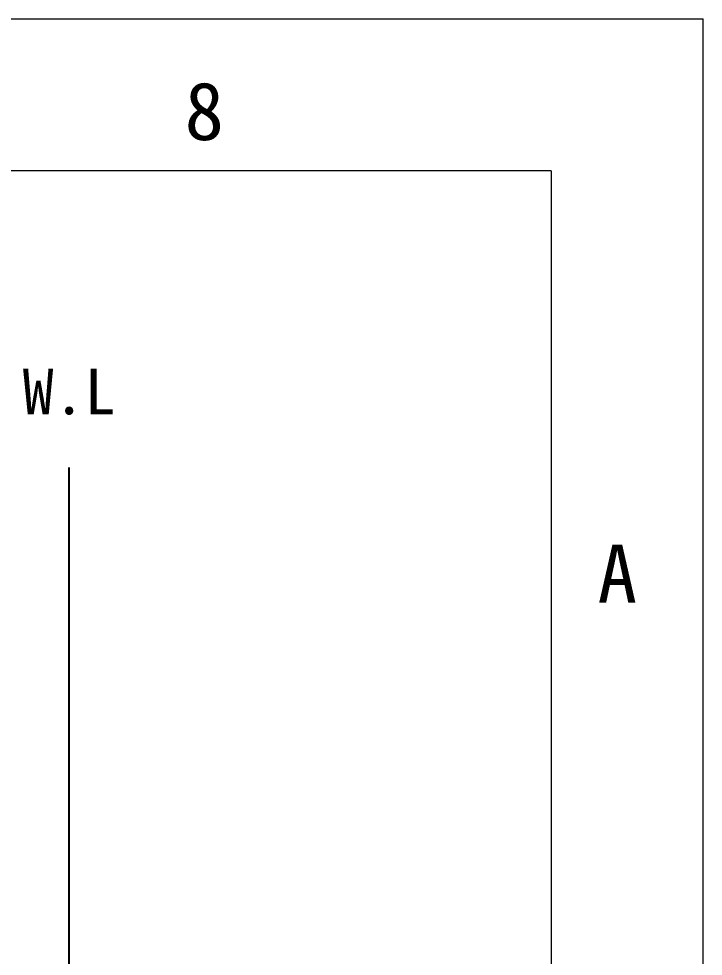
# Model space of a CAD drawing. Header units: millimetres. Extents: x 3350 to 4191, y 133 to 728.
# Drawn here: x 4100.4 to 4190.5, y 604.3 to 727.8 of the extents above; entities that cross this region are included whole.
import ezdxf
from ezdxf.enums import TextEntityAlignment as Align

# ---------------------------------------------------------------- set-up
doc = ezdxf.new("R2010")
doc.units = ezdxf.units.MM
doc.layers.add('FORM', color=7, linetype='Continuous', lineweight=13)
doc.layers.add('벽', color=2, linetype='Continuous')

msp = doc.modelspace()

# ---------------------------------------------------------------- linework, layer by layer
at = {"layer": 'FORM', "color": 7, "linetype": 'Continuous'}
for p, q in [((3349.51, 727.75), (4190.51, 727.75)), ((4190.51, 133.04), (4190.51, 727.75)), ((4170.49, 707.73), (3369.53, 707.73)), ((4170.49, 707.73), (4170.49, 153.07))]:
    msp.add_line(p, q, dxfattribs=at)
at = {"layer": '벽'}
msp.add_line((4106.99, 212.14), (4106.99, 668.65), dxfattribs=at)

# ---------------------------------------------------------------- texts
at = {"layer": 'FORM', "color": 7, "linetype": 'Continuous', "insert": (4124.79, 715.53), "char_height": 7.63, "attachment_point": 5}
msp.add_mtext_dynamic_manual_height_columns('8', width=50.0595, gutter_width=12.51, heights=[0], dxfattribs=at)
at = {"layer": 'FORM', "insert": (4179.19, 654.67), "char_height": 7.63, "attachment_point": 5}
msp.add_mtext_dynamic_manual_height_columns('A', width=10.0119, gutter_width=12.51, heights=[0], dxfattribs=at)
at = {"layer": '벽'}
msp.add_text('W.L', height=6, dxfattribs=at).set_placement((4106.99, 678.65), align=Align.MIDDLE_CENTER)

doc.saveas('drawing.dxf')
